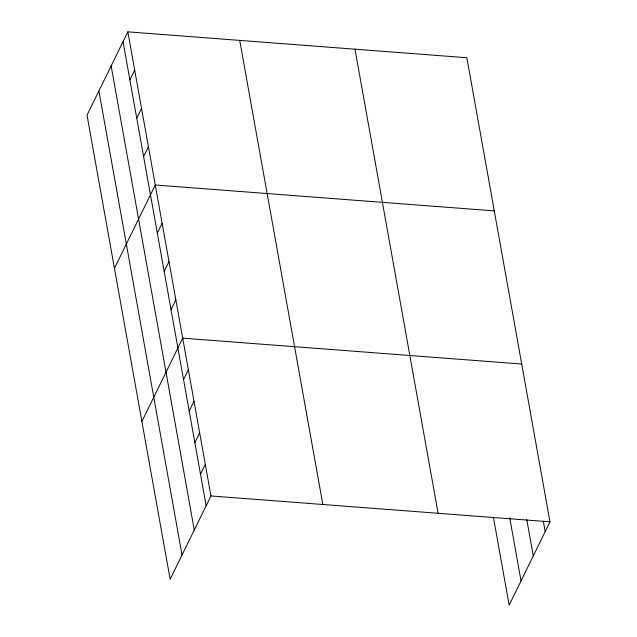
<?xml version="1.0" encoding="UTF-8"?>
<svg xmlns="http://www.w3.org/2000/svg" width="637" height="637" viewBox="0 0 637 637"><rect width="100%" height="100%" fill="white"/><g stroke="black" fill="none" stroke-linecap="round" stroke-linejoin="round"><path stroke-width="0.96" d="M127.838 31.85L87.022 115.17L170.151 579.272L210.966 495.952L127.838 31.85L466.849 57.728L549.978 521.83L509.162 605.15L493.404 517.164M129.884 79.959L134.694 70.142M136.748 118.243L141.557 108.425M143.604 156.535L148.413 146.717M114.453 268.32L155.269 185.001L494.28 210.887M157.323 233.11L162.132 223.292M164.179 271.394L168.988 261.576M171.035 309.686L175.844 299.868M141.892 421.479L182.708 338.159L521.711 364.038M183.552 379.533L188.361 369.715M189.205 411.088L194.014 401.27M194.858 442.651L199.668 432.834M200.504 474.207L205.321 464.389M210.966 495.952L549.978 521.83M543.281 521.13L545.168 531.648M526.775 519.561L533.288 555.902M509.735 517.777L521.042 580.896M354.976 49.192L438.105 513.287M239.711 40.394L322.84 504.488M123.029 41.668L206.157 505.77M111.149 65.922L194.277 530.024M98.902 90.916L182.039 555.018"/></g></svg>
